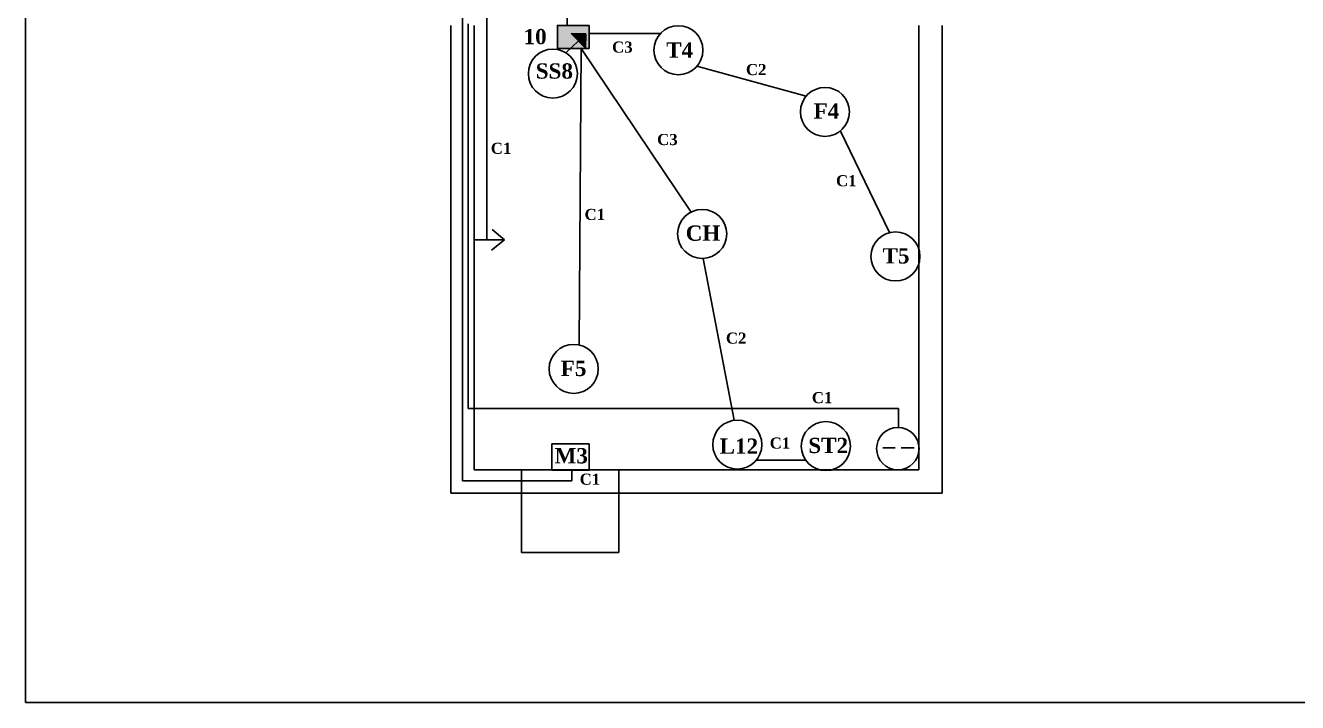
# Model space of a CAD drawing. Header units: inches. Extents: x 2486 to 5464, y -1217 to 422.
# Drawn here: x 3868 to 4417, y -1147 to -855 of the extents above; entities that cross this region are included whole.
import ezdxf

# ---------------------------------------------------------------- set-up
doc = ezdxf.new("R2010")
doc.units = ezdxf.units.IN
doc.header["$MEASUREMENT"] = 0

msp = doc.modelspace()

# ---------------------------------------------------------------- hatches: boundary and pattern name
h = msp.add_hatch(color=256)
h.set_gradient(color1=(91, 89, 95), color2=(56, 54, 58), one_color=1, tint=0.22, name='CYLINDER')
h.paths.add_polyline_path([(4111.65, -854.92), (4097.96, -854.92), (4097.96, -864.83), (4111.65, -864.83)])
h = msp.add_hatch(color=256)
h.set_gradient(color1=(189, 189, 189), one_color=1, tint=1, name='CYLINDER')
h.paths.add_polyline_path([(4111.65, -854.92), (4097.96, -854.92), (4097.96, -864.83), (4111.65, -864.83)])
h = msp.add_hatch(color=256)
h.set_gradient(color1=(189, 189, 189), color2=(207, 207, 207), one_color=1, tint=0.81, name='CYLINDER')
h.paths.add_polyline_path([(4111.65, -864.83), (4111.65, -854.92), (4097.96, -854.92), (4097.96, -864.83)])
h = msp.add_hatch(color=256)
h.set_gradient(color1=(161, 161, 161), color2=(105, 105, 105), one_color=1, tint=0.41, name='CYLINDER')
h.paths.add_polyline_path([(4111.65, -854.92), (4097.96, -854.92), (4097.96, -864.83), (4111.65, -864.83)])
h = msp.add_hatch(color=256)
h.set_gradient(color1=(161, 161, 161), color2=(158, 158, 158), one_color=1, tint=0.62, name='CYLINDER')
h.paths.add_polyline_path([(4097.96, -854.92), (4097.96, -864.83), (4111.65, -864.83), (4111.65, -854.92)])
h = msp.add_hatch(color=256)
h.set_gradient(color2=(0, 0, 0), one_color=1)
h.paths.add_polyline_path([(4110.12, -864.65), (4110.17, -858.59), (4103.85, -858.39)])

# ---------------------------------------------------------------- linework, layer by layer
at = {"color": 3}
for p, q in [((3868.37, -1147.33), (3868.37, -779.53)), ((4450.48, -1147.33), (3868.37, -1147.33))]:
    msp.add_line(p, q, dxfattribs=at)
at = {"color": 2}
msp.add_line((4102.17, -854.92), (4102.17, -789.48), dxfattribs=at)
at = {"color": 5}
for p, q in [((4057.01, -1051.61), (4057.01, -849.7)), ((4104.16, -1046.88), (4104.16, -1051.61)), ((4104.16, -1051.61), (4057.01, -1051.61))]:
    msp.add_line(p, q, dxfattribs=at)
at = {"color": 54}
msp.add_line((4067.49, -947.44), (4067.49, -846.21), dxfattribs=at)
for p, q in [((4052.01, -1051.88), (4052.01, -854.88)), ((4062.01, -1046.88), (4062.01, -854.88)), ((4111.65, -854.92), (4111.65, -864.83)), ((4254.01, -854.88), (4254.01, -1046.88)), ((4264.01, -854.88), (4264.01, -1051.88)), ((4101.58, -866.71), (4107.03, -861.56)), ((4110.12, -864.65), (4103.85, -858.39)), ((4110.17, -858.59), (4103.85, -858.39)), ((4110.17, -858.59), (4110.12, -864.65)), ((4075.08, -947.44), (4069.83, -943.1)), ((4062.05, -947.44), (4075.08, -947.44)), ((4075.08, -947.44), (4069.46, -951.96)), ((4111.69, -1035.6), (4111.69, -1046.95)), ((4238.34, -1037.34), (4243.7, -1037.34)), ((4251.91, -1037.34), (4246.38, -1037.34)), ((4254.01, -1046.88), (4062.01, -1046.88)), ((4082.43, -1046.88), (4082.43, -1082.47)), ((4124.42, -1082.47), (4124.42, -1046.88)), ((4052.01, -1051.88), (4052.01, -1056.88)), ((4264.01, -1051.88), (4264.01, -1056.88)), ((4057.01, -1056.88), (4052.01, -1056.88)), ((4259.01, -1056.88), (4057.01, -1056.88)), ((4259.01, -1056.88), (4264.01, -1056.88)), ((4082.43, -1082.47), (4124.42, -1082.47))]:
    msp.add_line(p, q)
at = {"color": 4}
for p, q in [((4059.41, -1020.29), (4059.41, -854.22)), ((4245.14, -1020.29), (4059.41, -1020.29)), ((4245.14, -1028.5), (4245.14, -1020.29))]:
    msp.add_line(p, q, dxfattribs=at)
at = {"color": 1}
for p, q in [((4142.37, -858.44), (4111.65, -858.44)), ((4107.3, -992.89), (4108.16, -864.83)), ((4155.68, -935.5), (4108.16, -864.83)), ((4205.33, -885.44), (4158.17, -872.55)), ((4241.36, -944.36), (4220.07, -900.51)), ((4174.23, -1025.43), (4160.92, -955.54)), ((4205.11, -1042.58), (4183.85, -1042.58))]:
    msp.add_line(p, q, dxfattribs=at)
for points in [[(4111.65, -864.83), (4097.96, -864.83), (4097.96, -854.92), (4111.65, -854.92)], [(4111.69, -1046.95), (4095.62, -1046.95), (4095.62, -1035.6), (4111.69, -1035.6)]]:
    msp.add_lwpolyline(points)
for centre, radius in [((4150.17, -865.6), 10.59), ((4096.01, -875.72), 10.59), ((4213.43, -892.26), 10.59), ((4160.44, -944.96), 10.59), ((4243.86, -954.65), 10.59), ((4104.99, -1003.22), 10.59), ((4175.61, -1035.93), 10.59), ((4213.81, -1036.54), 10.59), ((4244.88, -1037.66), 9.17)]:
    msp.add_circle(centre, radius)

# ---------------------------------------------------------------- texts
at = {"color": 6, "insert": (4083.36, -856.43), "char_height": 6.6, "attachment_point": 1}
msp.add_mtext('{\\fTimes New Roman|b1|i0|c0|p18;10}', dxfattribs=at)
at = {"color": 1, "attachment_point": 1}
for s, insert, char_height in [('{\\fTimes New Roman|b1|i0|c0|p18;C3}', (4121.56, -861.85), 4.8), ('{\\fTimes New Roman|b1|i0|c0|p18;\\C256;T4}', (4144.89, -862.2), 6.6), ('{\\fTimes New Roman|b1|i0|c0|p18;\\C256;SS8}', (4088.61, -871.28), 6.6), ('{\\fTimes New Roman|b1|i0|c0|p18;C2}', (4179.33, -871.56), 4.8), ('{\\fTimes New Roman|b1|i0|c0|p18;\\C256;F4}', (4208.53, -888.54), 6.6), ('{\\fTimes New Roman|b1|i0|c0|p18;\\C54;C1}', (4069.21, -905.56), 4.8), ('{\\fTimes New Roman|b1|i0|c0|p18;C3}', (4141, -901.77), 4.8), ('{\\fTimes New Roman|b1|i0|c0|p18;C1}', (4218.21, -919.57), 4.8), ('{\\fTimes New Roman|b1|i0|c0|p18;C1}', (4109.68, -934.13), 4.8), ('{\\fTimes New Roman|b1|i0|c0|p18;\\C256;CH}', (4153.33, -941.29), 6.6), ('{\\fTimes New Roman|b1|i0|c0|p18;\\C256;T5}', (4238.26, -951.1), 6.6), ('{\\fTimes New Roman|b1|i0|c0|p18;C2}', (4170.69, -987.54), 4.8), ('{\\fTimes New Roman|b1|i0|c0|p18;\\C256;F5}', (4099.4, -999.71), 6.6), ('{\\fTimes New Roman|b1|i0|c0|p18;\\C4;C1}', (4207.77, -1013.25), 4.8), ('{\\fTimes New Roman|b1|i0|c0|p18;\\C256;M3}', (4096.73, -1037.43), 6.6), ('{\\fTimes New Roman|b1|i0|c0|p18;\\C256;L12}', (4167.96, -1033.28), 6.6), ('{\\fTimes New Roman|b1|i0|c0|p18;C1}', (4189.59, -1032.85), 4.8), ('{\\fTimes New Roman|b1|i0|c0|p18;\\C256;ST2}', (4206.24, -1032.99), 6.6), ('{\\fTimes New Roman|b1|i0|c0|p18;\\C5;C1}', (4107.57, -1048.45), 4.8)]:
    msp.add_mtext(s, dxfattribs=dict(at, insert=insert, char_height=char_height))

doc.saveas('drawing.dxf')
